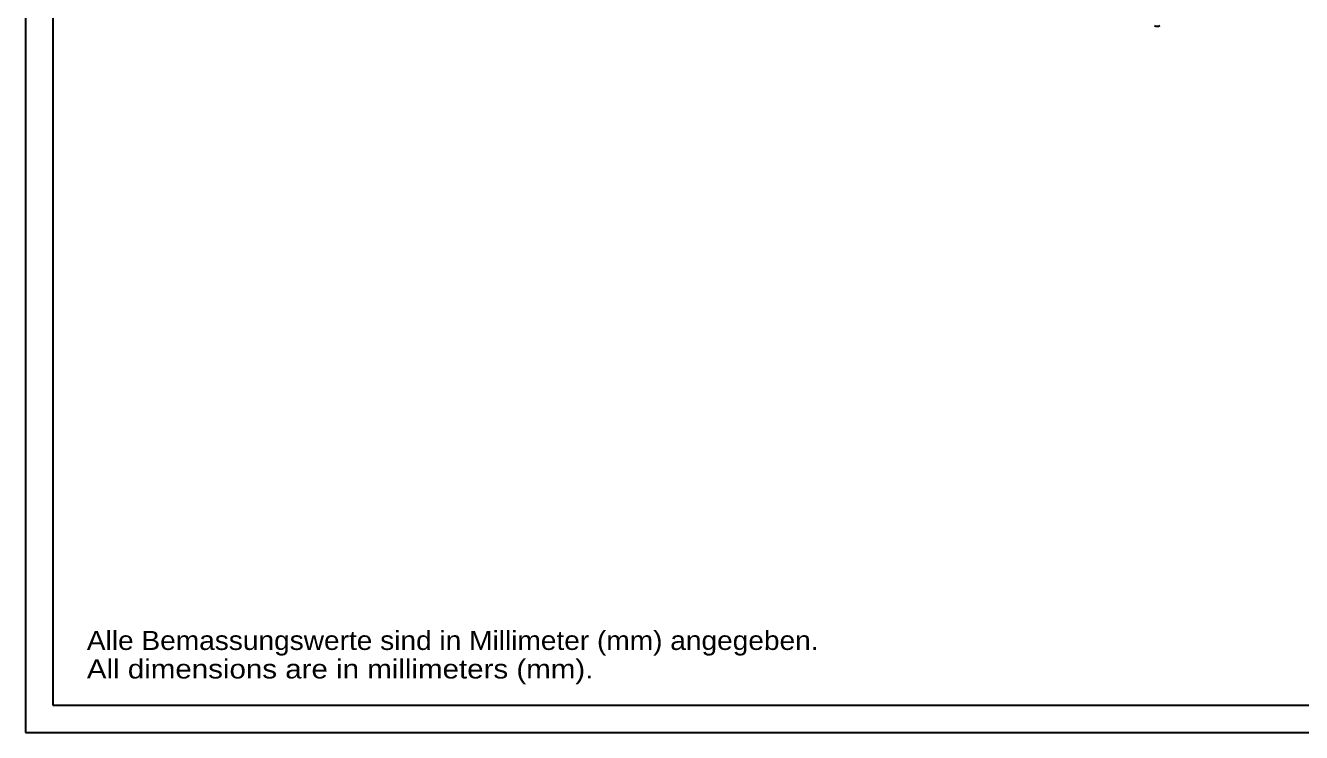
# Model space of a CAD drawing. Extents: x 0 to 420, y 0 to 297.
# Drawn here: x 0 to 234.7, y 0 to 130.1 of the extents above; entities that cross this region are included whole.
import ezdxf
from ezdxf.enums import TextEntityAlignment as Align

# ---------------------------------------------------------------- set-up
doc = ezdxf.new("R2010")
doc.units = 0
doc.header["$LTSCALE"] = 23.1
doc.layers.get('0').update_dxf_attribs({"linetype": 'CONTINUOUS'})
doc.layers.add('40000_ISO', color=7, linetype='CONTINUOUS')
doc.layers.add('90000_FRAME', color=7, linetype='CONTINUOUS')

msp = doc.modelspace()

# ---------------------------------------------------------------- linework, layer by layer
at = {"layer": '40000_ISO', "color": 7, "linetype": 'CONTINUOUS'}
msp.add_arc((208.13, 130.97), 1, 240.5455, 299.4547, dxfattribs=at)
at = {"layer": '90000_FRAME', "color": 7, "linetype": 'CONTINUOUS'}
for p, q in [((0, 297), (0, 0)), ((5, 292), (5, 5)), ((5, 5), (415, 5)), ((0, 0), (420, 0))]:
    msp.add_line(p, q, dxfattribs=at)

# ---------------------------------------------------------------- texts
at = {"color": 7, "linetype": 'CONTINUOUS'}
for s, p, p2 in [('Alle Bemassungswerte sind in Millimeter (mm) angegeben.', (11.28, 15.19), (145.86, 15.19)), ('All dimensions are in millimeters (mm).', (11.28, 9.94), (104.44, 9.94))]:
    msp.add_text(s, height=3.5, dxfattribs=at).set_placement(p, p2, align=Align.FIT)

doc.saveas('drawing.dxf')
